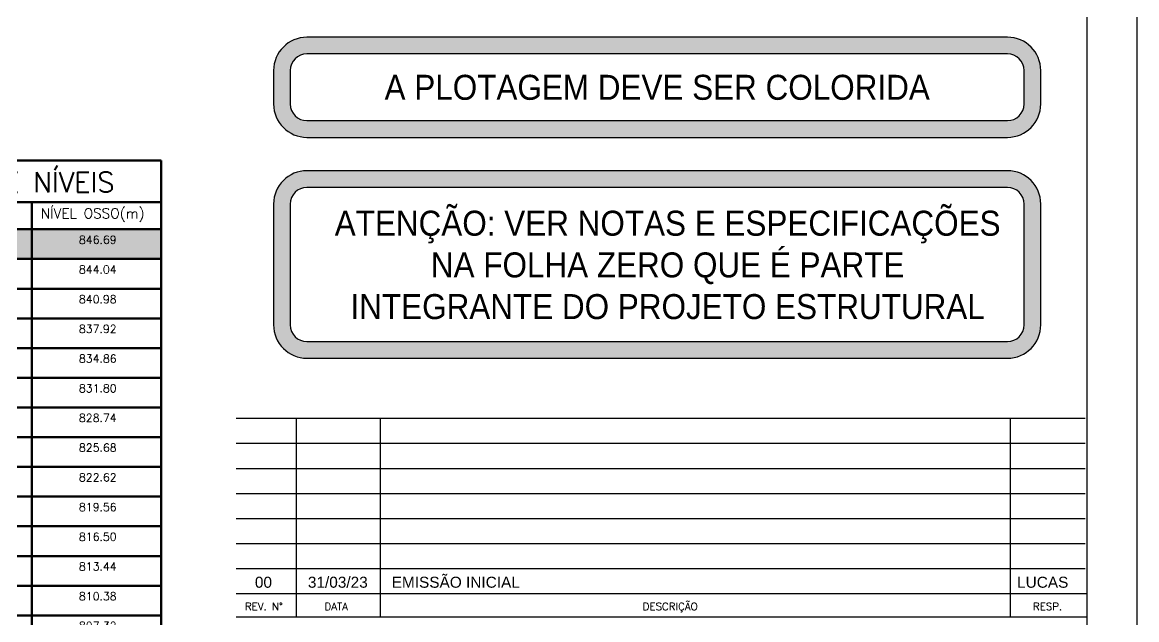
# Model space of a CAD drawing. Header units: millimetres. Extents: x -2404 to 6316, y -1750 to 2455.
# Drawn here: x 5202 to 6316, y -1023 to -426 of the extents above; entities that cross this region are included whole.
import ezdxf
from ezdxf.enums import TextEntityAlignment as Align

# ---------------------------------------------------------------- set-up
doc = ezdxf.new("R2010")
doc.units = ezdxf.units.MM
doc.header["$LTSCALE"] = 50
for name, color, linetype, lineweight in [('ARQ-ANO-TXT', 2, 'Continuous', 9), ('ARQ-DET', 1, 'Continuous', 9), ('TERRENO', 3, 'Continuous', 30)]:
    doc.layers.add(name, color=color, linetype=linetype, lineweight=lineweight)
for name, color, linetype in [('CARIMBO', 7, 'Continuous'), ('F-AUX', 2, 'Continuous'), ('F-DET_LINHA', 1, 'Continuous'), ('F-HACHURA-DET', 1, 'Continuous'), ('F-MARGEM', 1, 'Continuous'), ('F-TEXTO-CYAN', 4, 'Continuous')]:
    doc.layers.add(name, color=color, linetype=linetype)
doc.styles.add('100-RL-R080', font='arial.ttf', dxfattribs={"width": 0.9, "height": 20})
doc.styles.add('AR-REF', font='arial.ttf')
doc.styles.add('ROMANS', font='romans.shx')
doc.styles.add('STYLE3', font='romans.shx')

# ---------------------------------------------------------------- blocks, each defined once
blk = doc.blocks.new('A0-3L')
at = {"layer": 'F-MARGEM', "color": 2}
blk.add_lwpolyline([(0, 0), (0, 84.1), (174.4, 84.1), (174.4, 0)], close=True, dxfattribs=at)
at = {"layer": 'F-MARGEM', "color": 7}
blk.add_lwpolyline([(2.5, 83.1), (173.4, 83.1), (173.4, 1), (2.5, 1)], close=True, dxfattribs=at)
blk = doc.blocks.new('A$C037E4E7A')
h = blk.add_hatch(color=253)
h.dxf.hatch_style = 1
h.paths.add_polyline_path([(285.3, 987.5), (0, 987.5), (0, 1017.2), (285.3, 1017.2)])
at = {"layer": 'ARQ-DET', "lineweight": 50}
for p, q in [((285.3, 1086), (285.3, 0)), ((156.2, 1044.3), (156.2, 0)), ((0, 1017.2), (285.3, 1017.2)), ((0, 987.5), (285.3, 987.5)), ((0, 957.8), (285.3, 957.8)), ((0, 928.1), (285.3, 928.1)), ((0, 898.4), (285.3, 898.4)), ((0, 868.8), (285.3, 868.8)), ((0, 839.1), (285.3, 839.1)), ((0, 809.4), (285.3, 809.4)), ((0, 779.7), (285.3, 779.7)), ((0, 750), (285.3, 750)), ((0, 720.3), (285.3, 720.3)), ((0, 690.6), (285.3, 690.6)), ((0, 660.9), (285.3, 660.9)), ((0, 631.3), (285.3, 631.3)), ((0, 601.6), (285.3, 601.6)), ((0, 571.9), (285.3, 571.9)), ((0, 542.2), (285.3, 542.2)), ((0, 512.5), (285.3, 512.5)), ((0, 482.8), (285.3, 482.8)), ((0, 425), (285.3, 425)), ((0, 379.7), (285.3, 379.7)), ((0, 334.4), (285.3, 334.4)), ((0, 289.1), (285.3, 289.1)), ((0, 243.7), (285.3, 243.7)), ((0, 195.3), (285.3, 195.3)), ((0, 146.9), (285.3, 146.9)), ((0, 98.4), (285.3, 98.4)), ((0, 65.6), (285.3, 65.6)), ((0, 32.8), (285.3, 32.8)), ((0, 0), (285.3, 0))]:
    blk.add_line(p, q, dxfattribs=at)
at = {"layer": 'ARQ-DET', "lineweight": 70}
blk.add_line((0, 1044.3), (285.3, 1044.3), dxfattribs=at)
at = {"layer": 'ARQ-DET', "lineweight": 50}
blk.add_lwpolyline([(285.3, 0), (0, 0), (0, 1086), (285.3, 1086)], dxfattribs=at)
at = {"layer": 'ARQ-ANO-TXT', "color": 4, "lineweight": 20, "insert": (2.2, 1074.2), "char_height": 20, "width": 545.423, "attachment_point": 1, "style": 'ROMANS'}
blk.add_mtext('TABELA DE NÍVEIS ', dxfattribs=at)
at = {"layer": 'ARQ-ANO-TXT', "color": 4, "char_height": 10, "attachment_point": 1, "style": 'ROMANS'}
for s, insert, width in [('PAVIMENTO', (26.6, 1035.9), 124.262), ('NÍVEL OSSO(m)', (165.1, 1038.1), 127.869)]:
    blk.add_mtext(s, dxfattribs=dict(at, insert=insert, width=width))
at = {"layer": 'F-AUX', "char_height": 8, "attachment_point": 1, "style": 'ROMANS'}
for s, insert, width in [('COBERTURA', (16.9, 1010.7), 88.586), ('846.69', (203.2, 1010.7), 44.093), ('ÁTICO', (16.9, 981), 43.291), ('844.04', (203.2, 981), 44.093), ('21° PAVIMENTO', (16.9, 953), 110.633), ('840.98', (203.2, 951.3), 44.093), ('DUPLEX (INFERIOR)', (16.9, 940.1), 139.329), ('20° PAVIMENTO', (16.9, 921.6), 110.633), ('837.92', (203.2, 921.6), 44.093), ('19° PAVIMENTO', (16.9, 891.9), 110.633), ('834.86', (203.2, 891.9), 44.093), ('18° PAVIMENTO', (16.9, 862.2), 110.633), ('831.80', (203.2, 862.2), 44.093), ('17° PAVIMENTO', (16.9, 832.6), 110.633), ('828.74', (203.2, 832.6), 44.093), ('16° PAVIMENTO', (16.9, 802.9), 110.633), ('825.68', (203.2, 802.9), 44.093), ('15° PAVIMENTO', (16.9, 773.2), 110.633), ('822.62', (203.2, 773.2), 44.093), ('14° PAVIMENTO', (16.9, 743.5), 110.633), ('819.56', (203.2, 743.5), 44.093), ('13° PAVIMENTO', (16.9, 713.8), 110.633), ('816.50', (203.2, 713.8), 44.093), ('12° PAVIMENTO', (16.9, 684.1), 110.633), ('813.44', (203.2, 684.1), 44.093), ('11° PAVIMENTO', (16.9, 654.4), 110.633), ('810.38', (203.2, 654.4), 44.093), ('10° PAVIMENTO', (16.9, 624.7), 110.633), ('807.32', (203.2, 624.7), 44.093), ('9° PAVIMENTO', (16.9, 595.1), 102.616), ('804.26', (203.2, 595.1), 44.093), ('8° PAVIMENTO', (16.9, 565.4), 102.616), ('801.20', (203.2, 565.4), 44.093), ('7° PAVIMENTO', (16.9, 535.7), 102.616), ('798.14', (203.2, 535.7), 44.093), ('6° PAVIMENTO', (16.9, 506), 102.616), ('795.08', (203.2, 506), 44.093), ('791.50 (LAZER)', (163.8, 477.9), 196.167), ('5° PAVIMENTO', (16.9, 460.7), 102.616), ('790.58 (LJ. TÉCNICA)', (172.7, 454.9), 92.185), ('4° PAVIMENTO', (16.9, 418.5), 102.616), ('787.16', (203.2, 410), 44.093), ('3° PAVIMENTO', (16.9, 373.2), 102.616), ('783.74', (203.2, 364.1), 44.093), ('2° PAVIMENTO', (16.9, 327.9), 102.616), ('780.32', (203.2, 318), 44.093), ('1° PAVIMENTO', (16.9, 282.6), 102.616), ('776.90 ', (203.2, 272.7), 48.101), ('TÉRREO ', (13.8, 231), 62.932), ('(NÍVEL ACESSO)', (13.8, 213.8), 114.24), ('773.50', (203.2, 214.9), 44.093), ('1º SUBSOLO', (13.8, 182.6), 85.781), ('770.44 (ACADEMIA )', (159.9, 186.2), 177.647), ('768.64 (LOBBY NR)', (162.5, 165.4), 129.473), ('2º SUBSOLO', (13.8, 134.1), 85.781), ('767.20 (RECEPÇÃO)', (164.8, 134.1), 137.089), ('765.04 (LOJA )', (181.3, 116.9), 97.405), ('3° SUBSOLO - ESTAC.', (13.8, 85.7), 151.92), ('761.44', (203.2, 85.7), 44.093), ('4° SUBSOLO - ESTAC.', (13.8, 52.9), 151.92), ('758.38', (203.2, 52.9), 44.093), ('5° SUBSOLO - ESTAC', (13.8, 20.1), 147.911), ('755.32', (203.2, 20.1), 44.093)]:
    blk.add_mtext(s, dxfattribs=dict(at, insert=insert, width=width))

msp = doc.modelspace()

# ---------------------------------------------------------------- hatches: boundary and pattern name
at = {"layer": 'F-HACHURA-DET'}
h = msp.add_hatch(color=253, dxfattribs=at)
h.paths.add_polyline_path([(5452.996, -474.385), (5452.996, -507.718, 0.41421356), (5486.33, -541.052), (6186.33, -541.052, 0.41421356), (6219.663, -507.718), (6219.663, -474.385, 0.41421356), (6186.33, -441.052), (5486.33, -441.052, 0.41421356)])
h.paths.add_polyline_path([(5469.663, -474.385), (5469.663, -507.718, 0.41421356), (5486.33, -524.385), (6186.33, -524.385, 0.41421356), (6202.996, -507.718), (6202.996, -474.385, 0.41421356), (6186.33, -457.718), (5486.33, -457.718, 0.41421356)], flags=16)
h.paths.add_polyline_path([(5554.03, -461.838), (5554.03, -522.084), (6119.678, -522.084), (6119.678, -461.838)], flags=8)
h = msp.add_hatch(color=253, dxfattribs=at)
h.paths.add_polyline_path([(5452.996, -728.549, 0.41421356), (5486.33, -761.882), (6186.33, -761.882, 0.41421356), (6219.663, -728.549), (6219.663, -607.718, 0.41421356), (6186.33, -574.385), (5486.33, -574.385, 0.41421356), (5452.996, -607.718)])
h.paths.add_polyline_path([(5469.663, -607.718, -0.41421356), (5486.33, -591.052), (6186.33, -591.052, -0.41421356), (6202.996, -607.718), (6202.996, -728.549, -0.41421356), (6186.33, -745.216), (5486.33, -745.216, -0.41421356), (5469.663, -728.549)], flags=16)
h.paths.add_polyline_path([(5508.563, -742.45), (6186.563, -742.45), (6186.563, -600.846), (5508.563, -600.846)], flags=8)

# ---------------------------------------------------------------- linework, layer by layer
at = {"layer": 'CARIMBO', "color": 1}
for p, q in [((6264.018, -822.238), (5415.518, -822.238)), ((5475.47, -822.238), (5475.47, -1020.738)), ((5559.403, -822.238), (5559.403, -1020.738)), ((6189.083, -822.238), (6189.083, -1020.738)), ((6264.018, -847.238), (5415.518, -847.238)), ((6264.018, -872.238), (5415.518, -872.238)), ((6264.018, -897.238), (5415.518, -897.238)), ((6264.018, -922.238), (5415.518, -922.238)), ((6264.018, -947.238), (5415.518, -947.238)), ((6264.018, -972.238), (5415.518, -972.238))]:
    msp.add_line(p, q, dxfattribs=at)
at = {"layer": 'CARIMBO', "color": 6}
for p, q in [((6265.518, -997.238), (5415.518, -997.238)), ((6265.518, -1020.738), (5415.518, -1020.738))]:
    msp.add_line(p, q, dxfattribs=at)
at = {"layer": 'F-DET_LINHA'}
for points in [[(5486.33, -541.052), (6186.33, -541.052, 0.41421356), (6219.663, -507.718), (6219.663, -474.385, 0.41421356), (6186.33, -441.052), (5486.33, -441.052, 0.41421356), (5452.996, -474.385), (5452.996, -507.718, 0.41421356)], [(5486.33, -524.385), (6186.33, -524.385, 0.41421356), (6202.996, -507.718), (6202.996, -474.385, 0.41421356), (6186.33, -457.718), (5486.33, -457.718, 0.41421356), (5469.663, -474.385), (5469.663, -507.718, 0.41421356)], [(5486.33, -761.882), (6186.33, -761.882, 0.41421356), (6219.663, -728.549), (6219.663, -607.718, 0.41421356), (6186.33, -574.385), (5486.33, -574.385, 0.41421356), (5452.996, -607.718), (5452.996, -728.549, 0.41421356)], [(5486.33, -745.216), (6186.33, -745.216, 0.41421356), (6202.996, -728.549), (6202.996, -607.718, 0.41421356), (6186.33, -591.052), (5486.33, -591.052, 0.41421356), (5469.663, -607.718), (5469.663, -728.549, 0.41421356)]]:
    msp.add_lwpolyline(points, format="xyb", close=True, dxfattribs=at)

# ---------------------------------------------------------------- block references
msp.add_blockref('A$C037E4E7A', (5055.22, -1650.135))
at = {"layer": 'F-MARGEM', "xscale": 50, "yscale": 50, "zscale": 50}
msp.add_blockref('A0-3L', (-2404.482, -1750.135), dxfattribs=at)

# ---------------------------------------------------------------- texts
at = {"layer": 'CARIMBO', "color": 2, "style": 'STYLE3'}
for s, p in [('REV. N°', (5424.332, -1013.686)), ('DATA', (5503.848, -1013.686)), ('DESCRIÇÃO', (5821.822, -1013.686)), ('RESP.', (6211.843, -1013.686))]:
    msp.add_text(s, height=7.5, dxfattribs=at).set_placement(p)
at = {"layer": 'CARIMBO', "color": 3, "style": 'AR-REF'}
for tag, p in [('31/03/23', (5487.228, -991.253)), ('00', (5434.27, -991.253)), ('LUCAS', (6195.981, -991.253))]:
    msp.add_attdef(tag, p, '', height=11, dxfattribs=at)
at = {"layer": 'F-TEXTO-CYAN', "style": '100-RL-R080', "width": 0.9}
msp.add_text('A PLOTAGEM DEVE SER COLORIDA', height=25, dxfattribs=at).set_placement((5836.33, -491.052), align=Align.MIDDLE_CENTER)
at = {"layer": 'F-TEXTO-CYAN', "insert": (5846.765, -668.732), "char_height": 25, "attachment_point": 5, "style": '100-RL-R080'}
msp.add_mtext_dynamic_manual_height_columns('ATENÇÃO: VER NOTAS E ESPECIFICAÇÕES NA FOLHA ZERO QUE É PARTE INTEGRANTE DO PROJETO ESTRUTURAL', width=668.09553, gutter_width=12.5, heights=[0], dxfattribs=at)
at = {"layer": 'TERRENO', "linetype": 'ByBlock', "style": 'AR-REF'}
msp.add_text('EMISSÃO INICIAL', height=11, dxfattribs=at).set_placement((5570.994, -991.249))

doc.saveas('drawing.dxf')
